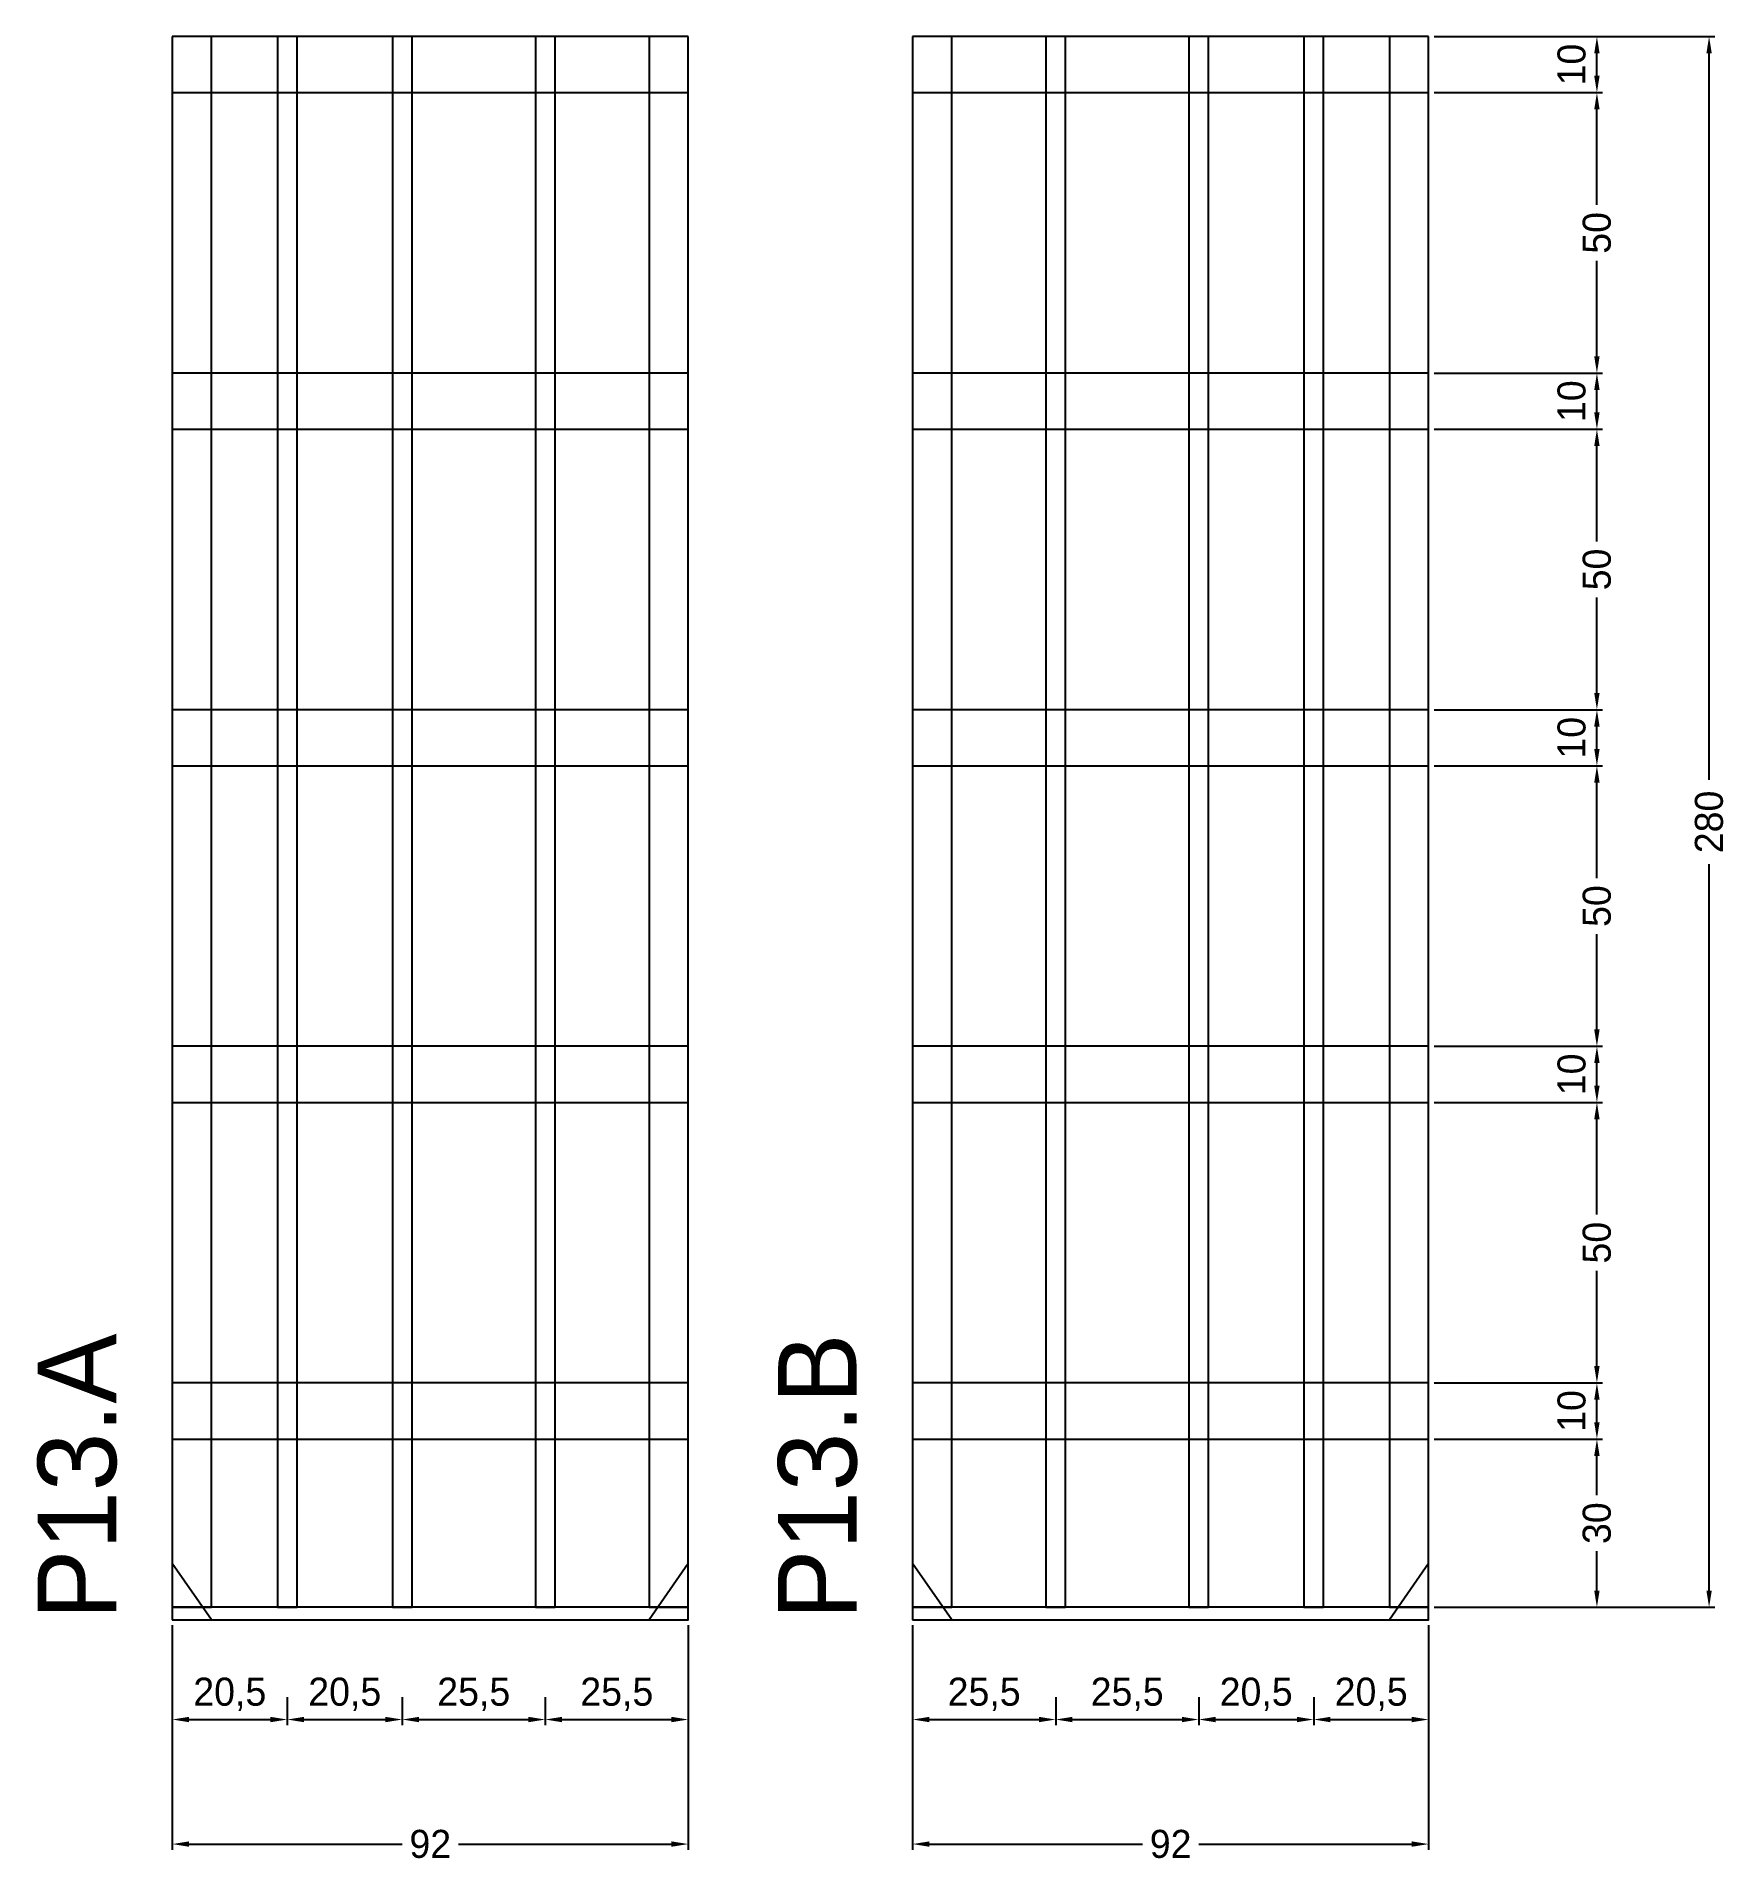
# Model space of a CAD drawing. Header units: centimetres. Extents: x -24 to 277, y -43 to 282.
import ezdxf

# ---------------------------------------------------------------- set-up
doc = ezdxf.new("R2010")
doc.units = ezdxf.units.CM
for name, color, linetype in [('COTA', 241, 'Continuous'), ('NOMENCLATURA', 7, 'Continuous'), ('SARR_2.2x10', 60, 'Continuous'), ('SARR_2.2x7', 40, 'Continuous'), ('SARR_3.5x7', 81, 'Continuous')]:
    doc.layers.add(name, color=color, linetype=linetype)
doc.dimstyles.new('PAINEL-NOVA', dxfattribs={"dimtxt": 5, "dimasz": 3, "dimexe": 1, "dimexo": 1, "dimgap": 1, "dimtad": 1, "dimcen": 2.5, "dimazin": 3, "dimtfac": 1, "dimtmove": 0, "dimatfit": 3})

# ---------------------------------------------------------------- blocks, each defined once
blk = doc.blocks.new('_CLOSEDFILLED')
at = {"color": 0, "linetype": 'BYBLOCK'}
blk.add_solid([(-1, 0.16), (0, 0), (-1, -0.16)], dxfattribs=at)
blk = doc.blocks.new('*D1')
for p, q in [((0, -13.8), (0, -18.8)), ((20.5, -13.8), (20.5, -18.8)), ((3, -17.8), (17.5, -17.8))]:
    blk.add_line(p, q)
at = {"layer": 'Defpoints'}
for p in [(0, -12.8), (20.5, -12.8), (0, -17.8)]:
    blk.add_point(p, dxfattribs=at)
at = {"layer": 'COTA', "xscale": 3, "yscale": 3, "rotation": 180}
blk.add_blockref('_CLOSEDFILLED', (0, -17.8), dxfattribs=at)
at = {"layer": 'COTA', "xscale": 3, "yscale": 3}
blk.add_blockref('_CLOSEDFILLED', (20.5, -17.8), dxfattribs=at)
at = {"layer": 'COTA', "insert": (10.25, -13.3), "char_height": 5, "attachment_point": 5}
blk.add_mtext('20,5', dxfattribs=at)
blk = doc.blocks.new('*D2')
for p, q in [((20.5, -13.8), (20.5, -18.8)), ((41, -13.8), (41, -18.8)), ((23.5, -17.8), (38, -17.8))]:
    blk.add_line(p, q)
at = {"layer": 'Defpoints'}
for p in [(20.5, -12.8), (41, -12.8), (20.5, -17.8)]:
    blk.add_point(p, dxfattribs=at)
at = {"layer": 'COTA', "xscale": 3, "yscale": 3, "rotation": 180}
blk.add_blockref('_CLOSEDFILLED', (20.5, -17.8), dxfattribs=at)
at = {"layer": 'COTA', "xscale": 3, "yscale": 3}
blk.add_blockref('_CLOSEDFILLED', (41, -17.8), dxfattribs=at)
at = {"layer": 'COTA', "insert": (30.75, -13.3), "char_height": 5, "attachment_point": 5}
blk.add_mtext('20,5', dxfattribs=at)
blk = doc.blocks.new('*D3')
for p, q in [((41, -13.8), (41, -18.8)), ((66.5, -13.8), (66.5, -18.8)), ((44, -17.8), (63.5, -17.8))]:
    blk.add_line(p, q)
at = {"layer": 'Defpoints'}
for p in [(41, -12.8), (66.5, -12.8), (41, -17.8)]:
    blk.add_point(p, dxfattribs=at)
at = {"layer": 'COTA', "xscale": 3, "yscale": 3, "rotation": 180}
blk.add_blockref('_CLOSEDFILLED', (41, -17.8), dxfattribs=at)
at = {"layer": 'COTA', "xscale": 3, "yscale": 3}
blk.add_blockref('_CLOSEDFILLED', (66.5, -17.8), dxfattribs=at)
at = {"layer": 'COTA', "insert": (53.75, -13.3), "char_height": 5, "attachment_point": 5}
blk.add_mtext('25,5', dxfattribs=at)
blk = doc.blocks.new('*D4')
for p, q in [((66.5, -13.8), (66.5, -18.8)), ((92, -13.8), (92, -18.8)), ((69.5, -17.8), (89, -17.8))]:
    blk.add_line(p, q)
at = {"layer": 'Defpoints'}
for p in [(66.5, -12.8), (92, -12.8), (66.5, -17.8)]:
    blk.add_point(p, dxfattribs=at)
at = {"layer": 'COTA', "xscale": 3, "yscale": 3, "rotation": 180}
blk.add_blockref('_CLOSEDFILLED', (66.5, -17.8), dxfattribs=at)
at = {"layer": 'COTA', "xscale": 3, "yscale": 3}
blk.add_blockref('_CLOSEDFILLED', (92, -17.8), dxfattribs=at)
at = {"layer": 'COTA', "insert": (79.25, -13.3), "char_height": 5, "attachment_point": 5}
blk.add_mtext('25,5', dxfattribs=at)
blk = doc.blocks.new('*D5')
for p, q in [((0, -1), (0, -41)), ((92, -1), (92, -41)), ((3, -40), (41, -40)), ((51, -40), (89, -40))]:
    blk.add_line(p, q)
at = {"layer": 'Defpoints'}
for p in [(0, 0), (92, 0), (0, -40)]:
    blk.add_point(p, dxfattribs=at)
at = {"layer": 'COTA', "xscale": 3, "yscale": 3, "rotation": 180}
blk.add_blockref('_CLOSEDFILLED', (0, -40), dxfattribs=at)
at = {"layer": 'COTA', "xscale": 3, "yscale": 3}
blk.add_blockref('_CLOSEDFILLED', (92, -40), dxfattribs=at)
at = {"layer": 'COTA', "insert": (46, -40), "char_height": 5, "attachment_point": 5}
blk.add_mtext('92', dxfattribs=at)
blk = doc.blocks.new('GRA-E')
at = {"layer": 'SARR_2.2x7'}
blk.add_lwpolyline([(0, 0), (7, 0), (0, 10)], close=True, dxfattribs=at)
blk = doc.blocks.new('GRA-D')
at = {"layer": 'SARR_2.2x7'}
blk.add_lwpolyline([(0, 0), (7, 0), (7, 10)], close=True, dxfattribs=at)
blk = doc.blocks.new('*D6')
for p, q in [((132, -13.8), (132, -18.8)), ((157.5, -13.8), (157.5, -18.8)), ((135, -17.8), (154.5, -17.8))]:
    blk.add_line(p, q)
at = {"layer": 'Defpoints'}
for p in [(132, -12.8), (157.5, -12.8), (132, -17.8)]:
    blk.add_point(p, dxfattribs=at)
at = {"layer": 'COTA', "xscale": 3, "yscale": 3, "rotation": 180}
blk.add_blockref('_CLOSEDFILLED', (132, -17.8), dxfattribs=at)
at = {"layer": 'COTA', "xscale": 3, "yscale": 3}
blk.add_blockref('_CLOSEDFILLED', (157.5, -17.8), dxfattribs=at)
at = {"layer": 'COTA', "insert": (144.75, -13.3), "char_height": 5, "attachment_point": 5}
blk.add_mtext('25,5', dxfattribs=at)
blk = doc.blocks.new('*D7')
for p, q in [((157.5, -13.8), (157.5, -18.8)), ((183, -13.8), (183, -18.8)), ((160.5, -17.8), (180, -17.8))]:
    blk.add_line(p, q)
at = {"layer": 'Defpoints'}
for p in [(157.5, -12.8), (183, -12.8), (157.5, -17.8)]:
    blk.add_point(p, dxfattribs=at)
at = {"layer": 'COTA', "xscale": 3, "yscale": 3, "rotation": 180}
blk.add_blockref('_CLOSEDFILLED', (157.5, -17.8), dxfattribs=at)
at = {"layer": 'COTA', "xscale": 3, "yscale": 3}
blk.add_blockref('_CLOSEDFILLED', (183, -17.8), dxfattribs=at)
at = {"layer": 'COTA', "insert": (170.25, -13.3), "char_height": 5, "attachment_point": 5}
blk.add_mtext('25,5', dxfattribs=at)
blk = doc.blocks.new('*D8')
for p, q in [((183, -13.8), (183, -18.8)), ((203.5, -13.8), (203.5, -18.8)), ((186, -17.8), (200.5, -17.8))]:
    blk.add_line(p, q)
at = {"layer": 'Defpoints'}
for p in [(183, -12.8), (203.5, -12.8), (183, -17.8)]:
    blk.add_point(p, dxfattribs=at)
at = {"layer": 'COTA', "xscale": 3, "yscale": 3, "rotation": 180}
blk.add_blockref('_CLOSEDFILLED', (183, -17.8), dxfattribs=at)
at = {"layer": 'COTA', "xscale": 3, "yscale": 3}
blk.add_blockref('_CLOSEDFILLED', (203.5, -17.8), dxfattribs=at)
at = {"layer": 'COTA', "insert": (193.25, -13.3), "char_height": 5, "attachment_point": 5}
blk.add_mtext('20,5', dxfattribs=at)
blk = doc.blocks.new('*D9')
for p, q in [((203.5, -13.8), (203.5, -18.8)), ((224, -13.8), (224, -18.8)), ((206.5, -17.8), (221, -17.8))]:
    blk.add_line(p, q)
at = {"layer": 'Defpoints'}
for p in [(203.5, -12.8), (224, -12.8), (203.5, -17.8)]:
    blk.add_point(p, dxfattribs=at)
at = {"layer": 'COTA', "xscale": 3, "yscale": 3, "rotation": 180}
blk.add_blockref('_CLOSEDFILLED', (203.5, -17.8), dxfattribs=at)
at = {"layer": 'COTA', "xscale": 3, "yscale": 3}
blk.add_blockref('_CLOSEDFILLED', (224, -17.8), dxfattribs=at)
at = {"layer": 'COTA', "insert": (213.75, -13.3), "char_height": 5, "attachment_point": 5}
blk.add_mtext('20,5', dxfattribs=at)
blk = doc.blocks.new('*D10')
for p, q in [((132, -1), (132, -41)), ((224, -1), (224, -41)), ((135, -40), (173, -40)), ((183, -40), (221, -40))]:
    blk.add_line(p, q)
at = {"layer": 'Defpoints'}
for p in [(132, 0), (224, 0), (132, -40)]:
    blk.add_point(p, dxfattribs=at)
at = {"layer": 'COTA', "xscale": 3, "yscale": 3, "rotation": 180}
blk.add_blockref('_CLOSEDFILLED', (132, -40), dxfattribs=at)
at = {"layer": 'COTA', "xscale": 3, "yscale": 3}
blk.add_blockref('_CLOSEDFILLED', (224, -40), dxfattribs=at)
at = {"layer": 'COTA', "insert": (178, -40), "char_height": 5, "attachment_point": 5}
blk.add_mtext('92', dxfattribs=at)
blk = doc.blocks.new('*D11')
for p, q in [((225, 282.2), (275, 282.2)), ((274, 149.7), (274, 279.2)), ((274, 5.2), (274, 134.7)), ((225, 2.2), (275, 2.2))]:
    blk.add_line(p, q)
at = {"layer": 'Defpoints'}
for p in [(224, 282.2), (224, 2.2), (274, 2.2)]:
    blk.add_point(p, dxfattribs=at)
at = {"layer": 'COTA', "xscale": 3, "yscale": 3}
for p, rotation in [((274, 282.2), 90), ((274, 2.2), 270)]:
    blk.add_blockref('_CLOSEDFILLED', p, dxfattribs=dict(at, rotation=rotation))
at = {"layer": 'COTA', "insert": (274, 142.2), "char_height": 5, "attachment_point": 5, "rotation": 90}
blk.add_mtext('280', dxfattribs=at)
blk = doc.blocks.new('*D12')
for p, q in [((225, 32.2), (255, 32.2)), ((254, 22.2), (254, 29.2)), ((254, 5.2), (254, 12.2)), ((225, 2.2), (255, 2.2))]:
    blk.add_line(p, q)
at = {"layer": 'Defpoints'}
for p in [(224, 32.2), (224, 2.2), (254, 2.2)]:
    blk.add_point(p, dxfattribs=at)
at = {"layer": 'COTA', "xscale": 3, "yscale": 3}
for p, rotation in [((254, 32.2), 90), ((254, 2.2), 270)]:
    blk.add_blockref('_CLOSEDFILLED', p, dxfattribs=dict(at, rotation=rotation))
at = {"layer": 'COTA', "insert": (254, 17.2), "char_height": 5, "attachment_point": 5, "rotation": 90}
blk.add_mtext('30', dxfattribs=at)
blk = doc.blocks.new('*D13')
for p, q in [((225, 42.2), (255, 42.2)), ((254, 35.2), (254, 39.2)), ((225, 32.2), (255, 32.2))]:
    blk.add_line(p, q)
at = {"layer": 'Defpoints'}
for p in [(224, 42.2), (224, 32.2), (254, 32.2)]:
    blk.add_point(p, dxfattribs=at)
at = {"layer": 'COTA', "xscale": 3, "yscale": 3}
for p, rotation in [((254, 42.2), 90), ((254, 32.2), 270)]:
    blk.add_blockref('_CLOSEDFILLED', p, dxfattribs=dict(at, rotation=rotation))
at = {"layer": 'COTA', "insert": (249.5, 37.2), "char_height": 5, "attachment_point": 5, "rotation": 90}
blk.add_mtext('10', dxfattribs=at)
blk = doc.blocks.new('*D14')
for p, q in [((225, 92.2), (255, 92.2)), ((254, 72.2), (254, 89.2)), ((254, 45.2), (254, 62.2)), ((225, 42.2), (255, 42.2))]:
    blk.add_line(p, q)
at = {"layer": 'Defpoints'}
for p in [(224, 92.2), (224, 42.2), (254, 42.2)]:
    blk.add_point(p, dxfattribs=at)
at = {"layer": 'COTA', "xscale": 3, "yscale": 3}
for p, rotation in [((254, 92.2), 90), ((254, 42.2), 270)]:
    blk.add_blockref('_CLOSEDFILLED', p, dxfattribs=dict(at, rotation=rotation))
at = {"layer": 'COTA', "insert": (254, 67.2), "char_height": 5, "attachment_point": 5, "rotation": 90}
blk.add_mtext('50', dxfattribs=at)
blk = doc.blocks.new('*D15')
for p, q in [((225, 102.2), (255, 102.2)), ((254, 95.2), (254, 99.2)), ((225, 92.2), (255, 92.2))]:
    blk.add_line(p, q)
at = {"layer": 'Defpoints'}
for p in [(224, 102.2), (224, 92.2), (254, 92.2)]:
    blk.add_point(p, dxfattribs=at)
at = {"layer": 'COTA', "xscale": 3, "yscale": 3}
for p, rotation in [((254, 102.2), 90), ((254, 92.2), 270)]:
    blk.add_blockref('_CLOSEDFILLED', p, dxfattribs=dict(at, rotation=rotation))
at = {"layer": 'COTA', "insert": (249.5, 97.2), "char_height": 5, "attachment_point": 5, "rotation": 90}
blk.add_mtext('10', dxfattribs=at)
blk = doc.blocks.new('*D16')
for p, q in [((225, 152.2), (255, 152.2)), ((254, 132.2), (254, 149.2)), ((254, 105.2), (254, 122.2)), ((225, 102.2), (255, 102.2))]:
    blk.add_line(p, q)
at = {"layer": 'Defpoints'}
for p in [(224, 152.2), (224, 102.2), (254, 102.2)]:
    blk.add_point(p, dxfattribs=at)
at = {"layer": 'COTA', "xscale": 3, "yscale": 3}
for p, rotation in [((254, 152.2), 90), ((254, 102.2), 270)]:
    blk.add_blockref('_CLOSEDFILLED', p, dxfattribs=dict(at, rotation=rotation))
at = {"layer": 'COTA', "insert": (254, 127.2), "char_height": 5, "attachment_point": 5, "rotation": 90}
blk.add_mtext('50', dxfattribs=at)
blk = doc.blocks.new('*D17')
for p, q in [((225, 162.2), (255, 162.2)), ((254, 155.2), (254, 159.2)), ((225, 152.2), (255, 152.2))]:
    blk.add_line(p, q)
at = {"layer": 'Defpoints'}
for p in [(224, 162.2), (224, 152.2), (254, 152.2)]:
    blk.add_point(p, dxfattribs=at)
at = {"layer": 'COTA', "xscale": 3, "yscale": 3}
for p, rotation in [((254, 162.2), 90), ((254, 152.2), 270)]:
    blk.add_blockref('_CLOSEDFILLED', p, dxfattribs=dict(at, rotation=rotation))
at = {"layer": 'COTA', "insert": (249.5, 157.2), "char_height": 5, "attachment_point": 5, "rotation": 90}
blk.add_mtext('10', dxfattribs=at)
blk = doc.blocks.new('*D18')
for p, q in [((225, 212.2), (255, 212.2)), ((254, 192.2), (254, 209.2)), ((254, 165.2), (254, 182.2)), ((225, 162.2), (255, 162.2))]:
    blk.add_line(p, q)
at = {"layer": 'Defpoints'}
for p in [(224, 212.2), (224, 162.2), (254, 162.2)]:
    blk.add_point(p, dxfattribs=at)
at = {"layer": 'COTA', "xscale": 3, "yscale": 3}
for p, rotation in [((254, 212.2), 90), ((254, 162.2), 270)]:
    blk.add_blockref('_CLOSEDFILLED', p, dxfattribs=dict(at, rotation=rotation))
at = {"layer": 'COTA', "insert": (254, 187.2), "char_height": 5, "attachment_point": 5, "rotation": 90}
blk.add_mtext('50', dxfattribs=at)
blk = doc.blocks.new('*D19')
for p, q in [((225, 222.2), (255, 222.2)), ((254, 215.2), (254, 219.2)), ((225, 212.2), (255, 212.2))]:
    blk.add_line(p, q)
at = {"layer": 'Defpoints'}
for p in [(224, 222.2), (224, 212.2), (254, 212.2)]:
    blk.add_point(p, dxfattribs=at)
at = {"layer": 'COTA', "xscale": 3, "yscale": 3}
for p, rotation in [((254, 222.2), 90), ((254, 212.2), 270)]:
    blk.add_blockref('_CLOSEDFILLED', p, dxfattribs=dict(at, rotation=rotation))
at = {"layer": 'COTA', "insert": (249.5, 217.2), "char_height": 5, "attachment_point": 5, "rotation": 90}
blk.add_mtext('10', dxfattribs=at)
blk = doc.blocks.new('*D20')
for p, q in [((225, 272.2), (255, 272.2)), ((254, 252.2), (254, 269.2)), ((254, 225.2), (254, 242.2)), ((225, 222.2), (255, 222.2))]:
    blk.add_line(p, q)
at = {"layer": 'Defpoints'}
for p in [(224, 272.2), (224, 222.2), (254, 222.2)]:
    blk.add_point(p, dxfattribs=at)
at = {"layer": 'COTA', "xscale": 3, "yscale": 3}
for p, rotation in [((254, 272.2), 90), ((254, 222.2), 270)]:
    blk.add_blockref('_CLOSEDFILLED', p, dxfattribs=dict(at, rotation=rotation))
at = {"layer": 'COTA', "insert": (254, 247.2), "char_height": 5, "attachment_point": 5, "rotation": 90}
blk.add_mtext('50', dxfattribs=at)
blk = doc.blocks.new('*D21')
for p, q in [((225, 282.2), (255, 282.2)), ((254, 275.2), (254, 279.2)), ((225, 272.2), (255, 272.2))]:
    blk.add_line(p, q)
at = {"layer": 'Defpoints'}
for p in [(224, 282.2), (224, 272.2), (254, 272.2)]:
    blk.add_point(p, dxfattribs=at)
at = {"layer": 'COTA', "xscale": 3, "yscale": 3}
for p, rotation in [((254, 282.2), 90), ((254, 272.2), 270)]:
    blk.add_blockref('_CLOSEDFILLED', p, dxfattribs=dict(at, rotation=rotation))
at = {"layer": 'COTA', "insert": (249.5, 277.2), "char_height": 5, "attachment_point": 5, "rotation": 90}
blk.add_mtext('10', dxfattribs=at)

msp = doc.modelspace()

# ---------------------------------------------------------------- linework, layer by layer
at = {"layer": 'SARR_2.2x10'}
for p, q in [((92, 282.2), (0, 282.2)), ((0, 282.2), (0, 272.2)), ((92, 272.2), (92, 282.2)), ((224, 282.2), (132, 282.2)), ((132, 282.2), (132, 272.2)), ((224, 272.2), (224, 282.2)), ((0, 272.2), (92, 272.2)), ((132, 272.2), (224, 272.2)), ((92, 222.2), (0, 222.2)), ((0, 222.2), (0, 212.2)), ((92, 212.2), (92, 222.2)), ((224, 222.2), (132, 222.2)), ((132, 222.2), (132, 212.2)), ((224, 212.2), (224, 222.2)), ((0, 212.2), (92, 212.2)), ((132, 212.2), (224, 212.2)), ((92, 162.2), (0, 162.2)), ((0, 162.2), (0, 152.2)), ((92, 152.2), (92, 162.2)), ((224, 162.2), (132, 162.2)), ((132, 162.2), (132, 152.2)), ((224, 152.2), (224, 162.2)), ((0, 152.2), (92, 152.2)), ((132, 152.2), (224, 152.2)), ((92, 102.2), (0, 102.2)), ((0, 102.2), (0, 92.2)), ((92, 92.2), (92, 102.2)), ((224, 102.2), (132, 102.2)), ((132, 102.2), (132, 92.2)), ((224, 92.2), (224, 102.2)), ((0, 92.2), (92, 92.2)), ((132, 92.2), (224, 92.2)), ((92, 42.2), (0, 42.2)), ((0, 42.2), (0, 32.2)), ((92, 32.2), (92, 42.2)), ((224, 42.2), (132, 42.2)), ((132, 42.2), (132, 32.2)), ((224, 32.2), (224, 42.2)), ((0, 32.2), (92, 32.2)), ((132, 32.2), (224, 32.2))]:
    msp.add_line(p, q, dxfattribs=at)
at = {"layer": 'SARR_2.2x7'}
for p, q in [((7, 282.2), (0, 282.2)), ((0, 282.2), (0, 2.2)), ((7, 2.2), (7, 282.2)), ((92, 282.2), (85, 282.2)), ((85, 282.2), (85, 2.2)), ((92, 2.2), (92, 282.2)), ((139, 282.2), (132, 282.2)), ((132, 282.2), (132, 2.2)), ((139, 2.2), (139, 282.2)), ((224, 282.2), (217, 282.2)), ((217, 282.2), (217, 2.2)), ((224, 2.2), (224, 282.2)), ((92, 2.2), (0, 2.2)), ((0, 2.2), (0, 0)), ((0, 2.2), (7, 2.2)), ((0, 0), (92, 0)), ((85, 2.2), (92, 2.2)), ((92, 0), (92, 2.2)), ((224, 2.2), (132, 2.2)), ((132, 2.2), (132, 0)), ((132, 2.2), (139, 2.2)), ((132, 0), (224, 0)), ((217, 2.2), (224, 2.2)), ((224, 0), (224, 2.2))]:
    msp.add_line(p, q, dxfattribs=at)
at = {"layer": 'SARR_3.5x7'}
for p, q in [((22.25, 282.2), (18.75, 282.2)), ((18.75, 282.2), (18.75, 2.2)), ((22.25, 2.2), (22.25, 282.2)), ((42.75, 282.2), (39.25, 282.2)), ((39.25, 282.2), (39.25, 2.2)), ((42.75, 2.2), (42.75, 282.2)), ((68.25, 282.2), (64.75, 282.2)), ((64.75, 282.2), (64.75, 2.2)), ((68.25, 2.2), (68.25, 282.2)), ((159.25, 282.2), (155.75, 282.2)), ((155.75, 282.2), (155.75, 2.2)), ((159.25, 2.2), (159.25, 282.2)), ((184.75, 282.2), (181.25, 282.2)), ((181.25, 282.2), (181.25, 2.2)), ((184.75, 2.2), (184.75, 282.2)), ((205.25, 282.2), (201.75, 282.2)), ((201.75, 282.2), (201.75, 2.2)), ((205.25, 2.2), (205.25, 282.2)), ((18.75, 2.2), (22.25, 2.2)), ((39.25, 2.2), (42.75, 2.2)), ((64.75, 2.2), (68.25, 2.2)), ((155.75, 2.2), (159.25, 2.2)), ((181.25, 2.2), (184.75, 2.2)), ((201.75, 2.2), (205.25, 2.2))]:
    msp.add_line(p, q, dxfattribs=at)

# ---------------------------------------------------------------- block references
at = {"layer": 'SARR_2.2x7'}
for name, p in [('GRA-E', (0, 0)), ('GRA-D', (85, 0)), ('GRA-E', (132, 0)), ('GRA-D', (217, 0))]:
    msp.add_blockref(name, p, dxfattribs=at)

# ---------------------------------------------------------------- texts
at = {"layer": 'NOMENCLATURA'}
for s, p in [('P13.A', (-10, 0)), ('P13.B', (122, 0))]:
    msp.add_text(s, height=14, rotation=90, dxfattribs=at).set_placement(p)

# ---------------------------------------------------------------- dimensions: what is measured, and where the dimension line sits
at = {"layer": 'COTA'}
for base, p1, p2, picture, middle in [((274, 2.2), (224, 2.2), (224, 282.2), '*D11', (274, 142.2)), ((254, 272.2), (224, 272.2), (224, 282.2), '*D21', (249.5, 277.2)), ((254, 222.2), (224, 222.2), (224, 272.2), '*D20', (254, 247.2)), ((254, 212.2), (224, 212.2), (224, 222.2), '*D19', (249.5, 217.2)), ((254, 162.2), (224, 162.2), (224, 212.2), '*D18', (254, 187.2)), ((254, 152.2), (224, 152.2), (224, 162.2), '*D17', (249.5, 157.2)), ((254, 102.2), (224, 102.2), (224, 152.2), '*D16', (254, 127.2)), ((254, 92.2), (224, 92.2), (224, 102.2), '*D15', (249.5, 97.2)), ((254, 42.2), (224, 42.2), (224, 92.2), '*D14', (254, 67.2)), ((254, 32.2), (224, 32.2), (224, 42.2), '*D13', (249.5, 37.2)), ((254, 2.2), (224, 2.2), (224, 32.2), '*D12', (254, 17.2))]:
    dim = msp.add_linear_dim(base=base, p1=p1, p2=p2, angle=90, dimstyle='PAINEL-NOVA', dxfattribs=at)
    dim.commit()
    dim.dimension.update_dxf_attribs({"geometry": picture, "text_midpoint": middle})
for base, p1, p2, picture, middle in [((0, -40), (0, 0), (92, 0), '*D5', (46, -40)), ((132, -40), (132, 0), (224, 0), '*D10', (178, -40)), ((0, -17.8), (0, -12.8), (20.5, -12.8), '*D1', (10.25, -13.3)), ((20.5, -17.8), (20.5, -12.8), (41, -12.8), '*D2', (30.75, -13.3)), ((41, -17.8), (41, -12.8), (66.5, -12.8), '*D3', (53.75, -13.3)), ((66.5, -17.8), (66.5, -12.8), (92, -12.8), '*D4', (79.25, -13.3)), ((132, -17.8), (132, -12.8), (157.5, -12.8), '*D6', (144.75, -13.3)), ((157.5, -17.8), (157.5, -12.8), (183, -12.8), '*D7', (170.25, -13.3)), ((183, -17.8), (183, -12.8), (203.5, -12.8), '*D8', (193.25, -13.3)), ((203.5, -17.8), (203.5, -12.8), (224, -12.8), '*D9', (213.75, -13.3))]:
    dim = msp.add_linear_dim(base=base, p1=p1, p2=p2, dimstyle='PAINEL-NOVA', dxfattribs=at)
    dim.commit()
    dim.dimension.update_dxf_attribs({"geometry": picture, "text_midpoint": middle})

doc.saveas('drawing.dxf')
